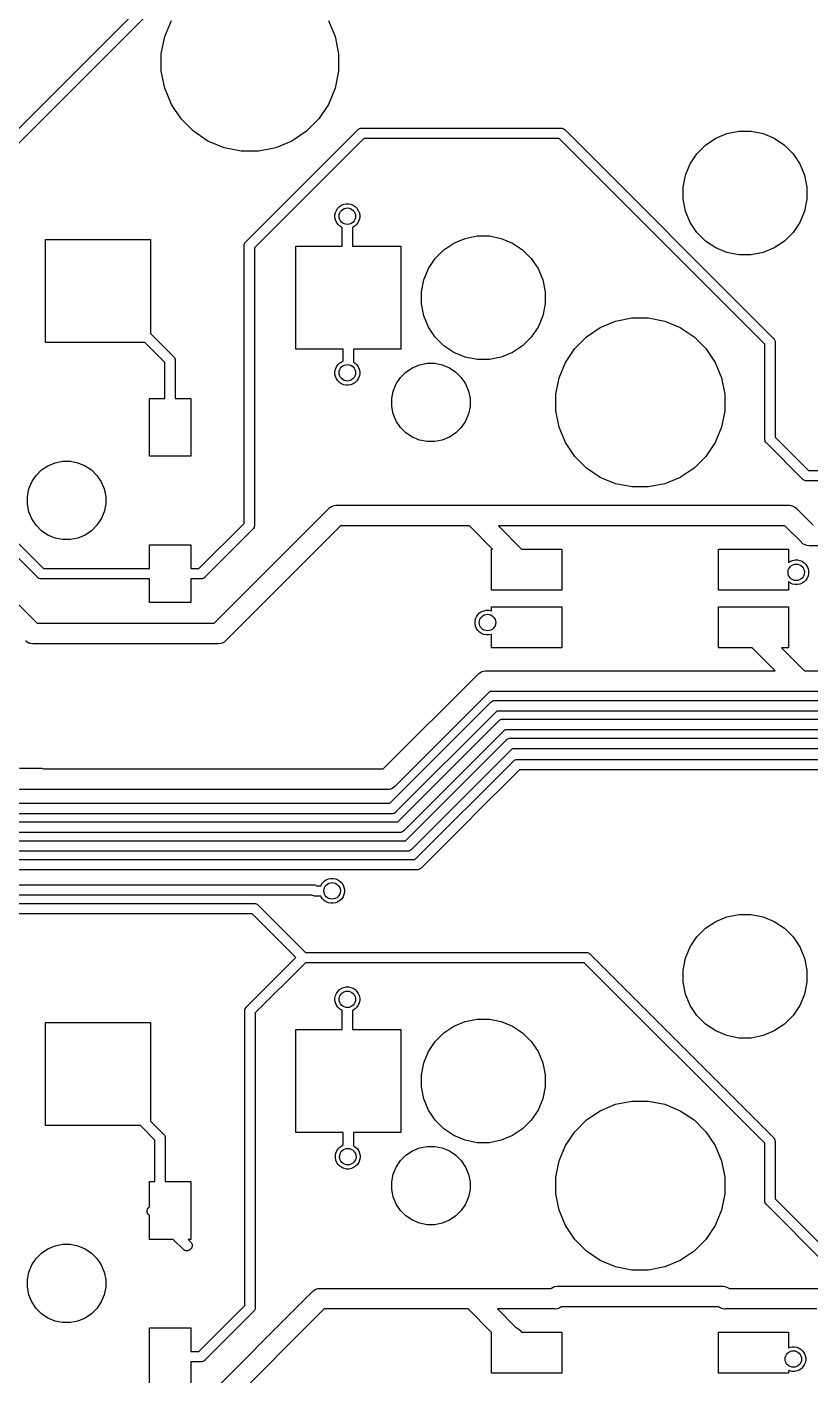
# Model space of a CAD drawing. Extents: x 0.5 to 11.2, y -4.1 to -0.9.
# Drawn here: x 7.312 to 8.06, y -2.899 to -1.611 of the extents above; entities that cross this region are included whole.
import ezdxf

# ---------------------------------------------------------------- set-up
doc = ezdxf.new("R2010")
doc.units = 0
doc.header["$MEASUREMENT"] = 0
doc.layers.add('BLACK', color=7, linetype='CONTINUOUS')

msp = doc.modelspace()

# ---------------------------------------------------------------- linework, layer by layer
at = {"layer": 'BLACK', "linetype": 'CONTINUOUS'}
for p, q in [((7.27589, -1.73635), (7.50511, -1.50712)), ((7.5108, -1.51536), (7.27589, -1.75027)), ((7.44398, -1.62001), (7.45036, -1.60461)), ((7.60039, -1.60461), (7.60677, -1.62001)), ((7.44073, -1.63637), (7.44398, -1.62001)), ((7.60677, -1.62001), (7.61002, -1.63637)), ((7.44073, -1.65304), (7.44073, -1.63637)), ((7.61002, -1.63637), (7.61002, -1.65304)), ((7.44398, -1.66939), (7.44073, -1.65304)), ((7.61002, -1.65304), (7.60677, -1.66939)), ((7.45036, -1.6848), (7.44398, -1.66939)), ((7.60677, -1.66939), (7.60039, -1.6848)), ((7.45963, -1.69866), (7.45036, -1.6848)), ((7.60039, -1.6848), (7.59112, -1.69866)), ((7.47142, -1.71045), (7.45963, -1.69866)), ((7.59112, -1.69866), (7.57933, -1.71045)), ((7.48528, -1.71972), (7.47142, -1.71045)), ((7.5214, -1.81603), (7.62834, -1.70909)), ((7.57933, -1.71045), (7.56547, -1.71972)), ((7.62834, -1.70909), (7.62849, -1.7089)), ((7.62849, -1.7089), (7.62868, -1.70875)), ((7.62868, -1.70875), (7.62924, -1.70829)), ((7.62924, -1.70829), (7.6301, -1.70783)), ((7.6301, -1.70783), (7.63012, -1.70783)), ((7.63012, -1.70783), (7.63102, -1.70755)), ((7.63102, -1.70755), (7.63175, -1.70748)), ((7.63175, -1.70748), (7.63199, -1.70746)), ((7.63175, -1.70748), (7.63175, -1.70748)), ((7.63199, -1.70746), (7.63223, -1.70748)), ((7.63223, -1.70748), (7.8225, -1.70748)), ((7.8225, -1.70748), (7.82274, -1.70746)), ((7.82274, -1.70746), (7.82298, -1.70748)), ((7.82298, -1.70748), (7.82298, -1.70748)), ((7.82298, -1.70748), (7.8237, -1.70755)), ((7.8237, -1.70755), (7.82463, -1.70783)), ((7.82463, -1.70783), (7.82548, -1.70829)), ((7.82548, -1.70829), (7.82623, -1.7089)), ((7.82623, -1.7089), (7.82639, -1.70909)), ((7.82639, -1.70909), (8.02526, -1.90796)), ((7.97024, -1.71715), (7.98098, -1.7127)), ((7.98098, -1.7127), (7.99239, -1.71043)), ((7.99239, -1.71043), (8.00403, -1.71043)), ((8.00403, -1.71043), (8.01543, -1.7127)), ((8.01543, -1.7127), (8.02618, -1.71715)), ((7.50068, -1.7261), (7.48528, -1.71972)), ((7.63403, -1.71732), (7.52963, -1.82172)), ((7.56547, -1.71972), (7.55006, -1.7261)), ((7.8207, -1.71732), (7.63403, -1.71732)), ((8.01703, -1.91365), (7.8207, -1.71732)), ((7.95234, -1.73184), (7.96056, -1.72362)), ((7.96056, -1.72362), (7.97024, -1.71715)), ((8.02618, -1.71715), (8.03585, -1.72362)), ((8.03585, -1.72362), (8.04408, -1.73184)), ((7.51704, -1.72935), (7.50068, -1.7261)), ((7.53371, -1.72935), (7.51704, -1.72935)), ((7.55006, -1.7261), (7.53371, -1.72935)), ((7.94587, -1.74152), (7.95234, -1.73184)), ((8.04408, -1.73184), (8.05054, -1.74152)), ((7.94142, -1.75226), (7.94587, -1.74152)), ((8.05054, -1.74152), (8.05499, -1.75226)), ((7.93915, -1.76367), (7.94142, -1.75226)), ((7.93915, -1.7753), (7.93915, -1.76367)), ((8.05499, -1.75226), (8.05726, -1.76367)), ((8.05726, -1.76367), (8.05726, -1.7753)), ((7.94142, -1.78671), (7.93915, -1.7753)), ((8.05726, -1.7753), (8.05499, -1.78671)), ((7.60659, -1.79037), (7.60705, -1.78809)), ((7.60705, -1.78809), (7.60794, -1.78594)), ((7.60794, -1.78594), (7.60923, -1.78401)), ((7.60923, -1.78401), (7.61088, -1.78236)), ((7.61088, -1.78236), (7.61281, -1.78107)), ((7.61281, -1.78107), (7.61496, -1.78018)), ((7.61496, -1.78018), (7.61724, -1.77972)), ((7.61724, -1.77972), (7.61957, -1.77972)), ((7.61957, -1.77972), (7.62185, -1.78018)), ((7.62185, -1.78018), (7.624, -1.78107)), ((7.624, -1.78107), (7.62593, -1.78236)), ((7.62593, -1.78236), (7.62758, -1.78401)), ((7.62758, -1.78401), (7.62887, -1.78594)), ((7.62887, -1.78594), (7.62976, -1.78809)), ((7.62976, -1.78809), (7.63022, -1.79037)), ((7.94587, -1.79746), (7.94142, -1.78671)), ((8.05499, -1.78671), (8.05054, -1.79746)), ((7.60659, -1.7927), (7.60659, -1.79037)), ((7.60705, -1.79498), (7.60659, -1.7927)), ((7.60794, -1.79713), (7.60705, -1.79498)), ((7.60923, -1.79906), (7.60794, -1.79713)), ((7.61088, -1.80071), (7.60923, -1.79906)), ((7.61281, -1.802), (7.61088, -1.80071)), ((7.61348, -1.80228), (7.61281, -1.802)), ((7.61348, -1.82028), (7.61348, -1.80228)), ((7.624, -1.802), (7.62333, -1.80228)), ((7.62333, -1.80228), (7.62333, -1.82028)), ((7.62593, -1.80071), (7.624, -1.802)), ((7.62758, -1.79906), (7.62593, -1.80071)), ((7.62887, -1.79713), (7.62758, -1.79906)), ((7.62976, -1.79498), (7.62887, -1.79713)), ((7.63022, -1.7927), (7.62976, -1.79498)), ((7.63022, -1.79037), (7.63022, -1.7927)), ((7.95234, -1.80713), (7.94587, -1.79746)), ((8.05054, -1.79746), (8.04408, -1.80713)), ((7.32998, -1.9122), (7.32998, -1.81378)), ((7.32998, -1.81378), (7.43037, -1.81378)), ((7.43037, -1.81378), (7.43037, -1.90355)), ((7.72024, -1.81715), (7.73098, -1.8127)), ((7.73098, -1.8127), (7.74239, -1.81043)), ((7.74239, -1.81043), (7.75403, -1.81043)), ((7.75403, -1.81043), (7.76543, -1.8127)), ((7.76543, -1.8127), (7.77618, -1.81715)), ((7.96056, -1.81536), (7.95234, -1.80713)), ((7.97024, -1.82182), (7.96056, -1.81536)), ((8.03585, -1.81536), (8.02618, -1.82182)), ((8.04408, -1.80713), (8.03585, -1.81536)), ((7.51976, -1.81969), (7.51985, -1.81881)), ((7.51978, -1.81993), (7.51976, -1.81969)), ((7.51978, -2.08497), (7.51978, -1.81993)), ((7.51985, -1.81872), (7.51987, -1.81865)), ((7.51985, -1.81881), (7.51985, -1.81872)), ((7.51987, -1.81865), (7.52014, -1.81779)), ((7.52014, -1.81779), (7.52059, -1.81694)), ((7.52059, -1.81694), (7.52105, -1.81638)), ((7.52105, -1.81638), (7.52121, -1.81619)), ((7.52105, -1.81638), (7.52105, -1.81638)), ((7.52121, -1.81619), (7.5214, -1.81603)), ((7.52963, -1.82172), (7.52963, -2.08677)), ((7.56907, -1.9187), (7.56907, -1.82028)), ((7.56907, -1.82028), (7.61348, -1.82028)), ((7.62333, -1.82028), (7.66947, -1.82028)), ((7.66947, -1.82028), (7.66947, -1.9187)), ((7.70234, -1.83184), (7.71056, -1.82362)), ((7.71056, -1.82362), (7.72024, -1.81715)), ((7.77618, -1.81715), (7.78585, -1.82362)), ((7.78585, -1.82362), (7.79408, -1.83184)), ((7.98098, -1.82627), (7.97024, -1.82182)), ((7.99239, -1.82854), (7.98098, -1.82627)), ((8.00403, -1.82854), (7.99239, -1.82854)), ((8.01543, -1.82627), (8.00403, -1.82854)), ((8.02618, -1.82182), (8.01543, -1.82627)), ((7.69587, -1.84152), (7.70234, -1.83184)), ((7.79408, -1.83184), (7.80054, -1.84152)), ((7.68915, -1.86367), (7.69142, -1.85226)), ((7.69142, -1.85226), (7.69587, -1.84152)), ((7.80054, -1.84152), (7.80499, -1.85226)), ((7.80499, -1.85226), (7.80726, -1.86367)), ((7.68915, -1.8753), (7.68915, -1.86367)), ((7.80726, -1.86367), (7.80726, -1.8753)), ((7.69142, -1.88671), (7.68915, -1.8753)), ((7.80726, -1.8753), (7.80499, -1.88671)), ((7.69587, -1.89746), (7.69142, -1.88671)), ((7.80499, -1.88671), (7.80054, -1.89746)), ((7.85998, -1.89797), (7.87467, -1.89188)), ((7.87467, -1.89188), (7.89026, -1.88878)), ((7.89026, -1.88878), (7.90616, -1.88878)), ((7.90616, -1.88878), (7.92175, -1.89188)), ((7.92175, -1.89188), (7.93644, -1.89797)), ((7.43037, -1.90355), (7.45242, -1.9256)), ((7.70234, -1.90713), (7.69587, -1.89746)), ((7.80054, -1.89746), (7.79408, -1.90713)), ((7.84676, -1.9068), (7.85998, -1.89797)), ((7.93644, -1.89797), (7.94966, -1.9068)), ((7.42511, -1.9122), (7.32998, -1.9122)), ((7.44419, -1.93129), (7.42511, -1.9122)), ((7.61435, -1.9187), (7.56907, -1.9187)), ((7.61435, -1.93004), (7.61435, -1.9187)), ((7.66947, -1.9187), (7.62419, -1.9187)), ((7.62419, -1.9187), (7.62419, -1.9308)), ((7.71056, -1.91536), (7.70234, -1.90713)), ((7.72024, -1.92182), (7.71056, -1.91536)), ((7.78585, -1.91536), (7.77618, -1.92182)), ((7.79408, -1.90713), (7.78585, -1.91536)), ((7.82669, -1.93126), (7.83552, -1.91804)), ((7.83552, -1.91804), (7.84676, -1.9068)), ((7.94966, -1.9068), (7.9609, -1.91804)), ((7.9609, -1.91804), (7.96973, -1.93126)), ((8.01703, -2.00429), (8.01703, -1.91365)), ((8.02526, -1.90796), (8.02545, -1.90812)), ((8.02545, -1.90812), (8.0256, -1.9083)), ((8.0256, -1.9083), (8.0256, -1.90831)), ((8.0256, -1.90831), (8.02587, -1.90864)), ((8.02587, -1.90864), (8.02606, -1.90887)), ((8.02606, -1.90887), (8.02652, -1.90972)), ((8.02652, -1.90972), (8.0268, -1.91065)), ((8.0268, -1.91065), (8.02687, -1.91137)), ((8.02687, -1.91137), (8.02687, -1.91137)), ((8.02687, -1.91137), (8.02689, -1.91161)), ((8.02689, -1.91161), (8.02687, -1.91186)), ((8.02687, -1.91186), (8.02687, -2.00249)), ((7.44419, -1.96575), (7.44419, -1.93129)), ((7.45242, -1.9256), (7.45261, -1.92576)), ((7.45261, -1.92576), (7.45276, -1.92594)), ((7.45276, -1.92594), (7.45276, -1.92594)), ((7.45276, -1.92594), (7.45304, -1.92627)), ((7.45304, -1.92627), (7.45323, -1.9265)), ((7.45323, -1.9265), (7.45368, -1.92736)), ((7.45368, -1.92736), (7.45396, -1.92829)), ((7.45396, -1.92829), (7.45404, -1.92901)), ((7.45404, -1.92901), (7.45404, -1.92901)), ((7.45404, -1.92901), (7.45406, -1.92925)), ((7.45406, -1.92925), (7.45404, -1.92949)), ((7.45404, -1.92949), (7.45404, -1.96575)), ((7.61088, -1.93197), (7.61281, -1.93067)), ((7.61281, -1.93067), (7.61435, -1.93004)), ((7.62419, -1.9308), (7.62593, -1.93197)), ((7.73098, -1.92627), (7.72024, -1.92182)), ((7.74239, -1.92854), (7.73098, -1.92627)), ((7.75403, -1.92854), (7.74239, -1.92854)), ((7.76543, -1.92627), (7.75403, -1.92854)), ((7.77618, -1.92182), (7.76543, -1.92627)), ((7.8206, -1.94595), (7.82669, -1.93126)), ((7.96973, -1.93126), (7.97582, -1.94595)), ((7.60659, -1.93998), (7.60705, -1.9377)), ((7.60659, -1.9423), (7.60659, -1.93998)), ((7.60705, -1.94459), (7.60659, -1.9423)), ((7.60705, -1.9377), (7.60794, -1.93555)), ((7.60794, -1.93555), (7.60923, -1.93361)), ((7.60923, -1.93361), (7.61088, -1.93197)), ((7.62593, -1.93197), (7.62758, -1.93361)), ((7.62758, -1.93361), (7.62887, -1.93555)), ((7.62887, -1.93555), (7.62976, -1.9377)), ((7.62976, -1.9377), (7.63022, -1.93998)), ((7.63022, -1.9423), (7.62976, -1.94459)), ((7.63022, -1.93998), (7.63022, -1.9423)), ((7.66916, -1.94565), (7.67437, -1.94044)), ((7.67437, -1.94044), (7.68049, -1.93634)), ((7.68049, -1.93634), (7.6873, -1.93352)), ((7.6873, -1.93352), (7.69452, -1.93209)), ((7.69452, -1.93209), (7.70189, -1.93209)), ((7.70189, -1.93209), (7.70912, -1.93352)), ((7.70912, -1.93352), (7.71592, -1.93634)), ((7.71592, -1.93634), (7.72205, -1.94044)), ((7.72205, -1.94044), (7.72726, -1.94565)), ((7.60794, -1.94674), (7.60705, -1.94459)), ((7.60923, -1.94867), (7.60794, -1.94674)), ((7.61088, -1.95032), (7.60923, -1.94867)), ((7.61281, -1.95161), (7.61088, -1.95032)), ((7.61496, -1.9525), (7.61281, -1.95161)), ((7.61724, -1.95295), (7.61496, -1.9525)), ((7.61957, -1.95295), (7.61724, -1.95295)), ((7.62185, -1.9525), (7.61957, -1.95295)), ((7.624, -1.95161), (7.62185, -1.9525)), ((7.62593, -1.95032), (7.624, -1.95161)), ((7.62758, -1.94867), (7.62593, -1.95032)), ((7.62887, -1.94674), (7.62758, -1.94867)), ((7.62976, -1.94459), (7.62887, -1.94674)), ((7.66224, -1.95858), (7.66506, -1.95177)), ((7.66506, -1.95177), (7.66916, -1.94565)), ((7.72726, -1.94565), (7.73135, -1.95177)), ((7.73135, -1.95177), (7.73417, -1.95858)), ((7.8175, -1.96154), (7.8206, -1.94595)), ((7.97582, -1.94595), (7.97892, -1.96154)), ((7.42943, -2.02087), (7.42943, -1.96575)), ((7.42943, -1.96575), (7.44419, -1.96575)), ((7.45404, -1.96575), (7.4688, -1.96575)), ((7.4688, -1.96575), (7.4688, -2.02087)), ((7.66081, -1.9658), (7.66224, -1.95858)), ((7.66081, -1.97317), (7.66081, -1.9658)), ((7.73417, -1.95858), (7.73561, -1.9658)), ((7.73561, -1.9658), (7.73561, -1.97317)), ((7.8175, -1.97744), (7.8175, -1.96154)), ((7.97892, -1.96154), (7.97892, -1.97744)), ((7.66224, -1.9804), (7.66081, -1.97317)), ((7.66506, -1.9872), (7.66224, -1.9804)), ((7.73417, -1.9804), (7.73135, -1.9872)), ((7.73561, -1.97317), (7.73417, -1.9804)), ((7.8206, -1.99303), (7.8175, -1.97744)), ((7.97892, -1.97744), (7.97582, -1.99303)), ((7.66916, -1.99333), (7.66506, -1.9872)), ((7.67437, -1.99854), (7.66916, -1.99333)), ((7.72726, -1.99333), (7.72205, -1.99854)), ((7.73135, -1.9872), (7.72726, -1.99333)), ((7.82669, -2.00772), (7.8206, -1.99303)), ((7.97582, -1.99303), (7.96973, -2.00772)), ((7.68049, -2.00263), (7.67437, -1.99854)), ((7.6873, -2.00545), (7.68049, -2.00263)), ((7.69452, -2.00689), (7.6873, -2.00545)), ((7.70189, -2.00689), (7.69452, -2.00689)), ((7.70912, -2.00545), (7.70189, -2.00689)), ((7.71592, -2.00263), (7.70912, -2.00545)), ((7.72205, -1.99854), (7.71592, -2.00263)), ((7.83552, -2.02094), (7.82669, -2.00772)), ((7.96973, -2.00772), (7.9609, -2.02094)), ((8.017, -2.00453), (8.01703, -2.00429)), ((8.0171, -2.00549), (8.017, -2.00453)), ((8.01738, -2.00642), (8.0171, -2.00549)), ((8.01784, -2.00727), (8.01738, -2.00642)), ((8.0182, -2.00772), (8.01784, -2.00727)), ((8.01845, -2.00802), (8.0182, -2.00772)), ((8.01864, -2.00818), (8.01845, -2.00802)), ((8.05314, -2.04268), (8.01864, -2.00818)), ((8.02687, -2.00249), (8.05883, -2.03445)), ((7.4688, -2.02087), (7.42943, -2.02087)), ((7.84676, -2.03218), (7.83552, -2.02094)), ((7.9609, -2.02094), (7.94966, -2.03218)), ((7.32113, -2.03915), (7.32634, -2.03394)), ((7.32634, -2.03394), (7.33246, -2.02985)), ((7.33246, -2.02985), (7.33927, -2.02703)), ((7.33927, -2.02703), (7.34649, -2.02559)), ((7.34649, -2.02559), (7.35386, -2.02559)), ((7.35386, -2.02559), (7.36109, -2.02703)), ((7.36109, -2.02703), (7.36789, -2.02985)), ((7.36789, -2.02985), (7.37402, -2.03394)), ((7.37402, -2.03394), (7.37923, -2.03915)), ((7.85998, -2.04101), (7.84676, -2.03218)), ((7.94966, -2.03218), (7.93644, -2.04101)), ((8.05883, -2.03445), (8.17774, -2.03445)), ((7.31421, -2.05208), (7.31703, -2.04528)), ((7.31703, -2.04528), (7.32113, -2.03915)), ((7.37923, -2.03915), (7.38332, -2.04528)), ((7.38332, -2.04528), (7.38614, -2.05208)), ((7.87467, -2.0471), (7.85998, -2.04101)), ((7.89026, -2.0502), (7.87467, -2.0471)), ((7.92175, -2.0471), (7.90616, -2.0502)), ((7.93644, -2.04101), (7.92175, -2.0471)), ((8.05329, -2.04287), (8.05314, -2.04268)), ((8.05348, -2.04302), (8.05329, -2.04287)), ((8.05404, -2.04348), (8.05348, -2.04302)), ((8.05469, -2.04383), (8.05404, -2.04348)), ((8.0549, -2.04394), (8.05469, -2.04383)), ((8.05583, -2.04422), (8.0549, -2.04394)), ((8.05655, -2.04429), (8.05583, -2.04422)), ((8.05679, -2.04432), (8.05655, -2.04429)), ((8.05655, -2.04429), (8.05655, -2.04429)), ((8.05703, -2.04429), (8.05679, -2.04432)), ((8.17774, -2.04429), (8.05703, -2.04429)), ((7.31278, -2.05931), (7.31421, -2.05208)), ((7.31278, -2.06668), (7.31278, -2.05931)), ((7.38614, -2.05208), (7.38758, -2.05931)), ((7.38758, -2.05931), (7.38758, -2.06668)), ((7.90616, -2.0502), (7.89026, -2.0502)), ((7.31421, -2.0739), (7.31278, -2.06668)), ((7.38758, -2.06668), (7.38614, -2.0739)), ((7.4911, -2.18031), (7.60047, -2.07094)), ((7.60047, -2.07094), (7.60078, -2.07057)), ((7.60078, -2.07057), (7.60228, -2.06934)), ((7.60228, -2.06934), (7.60399, -2.06842)), ((7.60399, -2.06842), (7.60585, -2.06786)), ((7.60585, -2.06786), (7.60729, -2.06772)), ((7.60729, -2.06772), (7.60778, -2.06767)), ((7.60729, -2.06772), (7.60729, -2.06772)), ((7.60778, -2.06767), (7.60826, -2.06772)), ((7.60826, -2.06772), (7.73859, -2.06772)), ((7.73859, -2.06772), (7.73907, -2.06767)), ((7.73907, -2.06767), (7.73956, -2.06772)), ((7.73956, -2.06772), (8.03997, -2.06772)), ((8.03997, -2.06772), (8.04045, -2.06767)), ((8.04045, -2.06767), (8.04094, -2.06772)), ((8.04094, -2.06772), (8.04238, -2.06786)), ((8.04238, -2.06786), (8.04424, -2.06842)), ((8.04424, -2.06842), (8.04595, -2.06934)), ((8.04595, -2.06934), (8.04745, -2.07057)), ((8.04745, -2.07057), (8.04775, -2.07094)), ((8.04775, -2.07094), (8.06343, -2.08661)), ((7.31703, -2.08071), (7.31421, -2.0739)), ((7.32113, -2.08683), (7.31703, -2.08071)), ((7.38332, -2.08071), (7.37923, -2.08683)), ((7.38614, -2.0739), (7.38332, -2.08071)), ((7.4766, -2.12815), (7.51978, -2.08497)), ((7.32243, -2.13638), (7.27848, -2.09243)), ((7.28671, -2.08674), (7.32812, -2.12815)), ((7.32634, -2.09204), (7.32113, -2.08683)), ((7.33246, -2.09614), (7.32634, -2.09204)), ((7.33927, -2.09896), (7.33246, -2.09614)), ((7.34649, -2.10039), (7.33927, -2.09896)), ((7.36109, -2.09896), (7.35386, -2.10039)), ((7.36789, -2.09614), (7.36109, -2.09896)), ((7.37402, -2.09204), (7.36789, -2.09614)), ((7.37923, -2.08683), (7.37402, -2.09204)), ((7.52801, -2.09066), (7.48229, -2.13638)), ((7.61185, -2.0874), (7.50248, -2.19678)), ((7.5282, -2.0905), (7.52801, -2.09066)), ((7.52836, -2.09031), (7.5282, -2.0905)), ((7.52882, -2.08976), (7.52836, -2.09031)), ((7.52927, -2.0889), (7.52882, -2.08976)), ((7.52931, -2.08878), (7.52927, -2.0889)), ((7.52955, -2.08797), (7.52931, -2.08878)), ((7.52963, -2.08725), (7.52955, -2.08797)), ((7.52963, -2.08677), (7.52965, -2.08701)), ((7.52965, -2.08701), (7.52963, -2.08725)), ((7.52963, -2.08725), (7.52963, -2.08725)), ((7.735, -2.0874), (7.61185, -2.0874)), ((7.75705, -2.10945), (7.735, -2.0874)), ((8.03638, -2.0874), (7.76284, -2.0874)), ((7.76284, -2.0874), (7.78488, -2.10945)), ((8.05205, -2.10307), (8.03638, -2.0874)), ((7.35386, -2.10039), (7.34649, -2.10039)), ((7.42943, -2.12815), (7.42943, -2.10551)), ((7.42943, -2.10551), (7.4688, -2.10551)), ((7.4688, -2.10551), (7.4688, -2.12815)), ((7.7562, -2.14882), (7.7562, -2.10945)), ((7.7562, -2.10945), (7.75705, -2.10945)), ((7.78488, -2.10945), (7.82313, -2.10945)), ((7.82313, -2.10945), (7.82313, -2.14882)), ((7.97274, -2.14882), (7.97274, -2.10945)), ((7.97274, -2.10945), (8.03967, -2.10945)), ((8.03967, -2.10945), (8.03967, -2.12249)), ((8.05236, -2.10345), (8.05205, -2.10307)), ((8.05386, -2.10468), (8.05236, -2.10345)), ((8.05489, -2.10523), (8.05386, -2.10468)), ((8.05557, -2.10559), (8.05489, -2.10523)), ((8.05742, -2.10616), (8.05557, -2.10559)), ((8.05935, -2.10635), (8.05742, -2.10616)), ((8.05983, -2.1063), (8.05935, -2.10635)), ((8.22639, -2.1063), (8.05983, -2.1063)), ((8.03967, -2.12249), (8.04155, -2.12123)), ((8.04155, -2.12123), (8.0437, -2.12034)), ((8.0437, -2.12034), (8.04598, -2.11988)), ((8.04598, -2.11988), (8.04831, -2.11988)), ((8.04831, -2.11988), (8.05059, -2.12034)), ((8.05059, -2.12034), (8.05274, -2.12123)), ((8.05274, -2.12123), (8.05467, -2.12252)), ((8.05467, -2.12252), (8.05632, -2.12416)), ((8.05632, -2.12416), (8.05761, -2.1261)), ((7.32259, -2.13657), (7.32243, -2.13638)), ((7.32277, -2.13672), (7.32259, -2.13657)), ((7.32302, -2.13693), (7.32277, -2.13672)), ((7.32277, -2.13672), (7.32277, -2.13672)), ((7.32334, -2.13718), (7.32302, -2.13693)), ((7.32419, -2.13764), (7.32334, -2.13718)), ((7.32512, -2.13792), (7.32419, -2.13764)), ((7.32812, -2.12815), (7.42943, -2.12815)), ((7.4688, -2.12815), (7.4766, -2.12815)), ((7.48053, -2.13764), (7.47961, -2.13792)), ((7.48139, -2.13718), (7.48053, -2.13764)), ((7.48214, -2.13657), (7.48139, -2.13718)), ((7.48229, -2.13638), (7.48214, -2.13657)), ((8.05761, -2.13729), (8.05632, -2.13922)), ((8.05761, -2.1261), (8.0585, -2.12825)), ((8.0585, -2.13514), (8.05761, -2.13729)), ((8.0585, -2.12825), (8.05896, -2.13053)), ((8.05896, -2.13286), (8.0585, -2.13514)), ((8.05896, -2.13053), (8.05896, -2.13286)), ((7.32584, -2.13799), (7.32512, -2.13792)), ((7.32608, -2.13802), (7.32584, -2.13799)), ((7.32584, -2.13799), (7.32584, -2.13799)), ((7.32632, -2.13799), (7.32608, -2.13802)), ((7.42943, -2.13799), (7.32632, -2.13799)), ((7.42943, -2.16063), (7.42943, -2.13799)), ((7.4784, -2.13799), (7.4688, -2.13799)), ((7.4688, -2.13799), (7.4688, -2.16063)), ((7.47864, -2.13802), (7.4784, -2.13799)), ((7.47888, -2.13799), (7.47864, -2.13802)), ((7.47961, -2.13792), (7.47888, -2.13799)), ((7.47888, -2.13799), (7.47888, -2.13799)), ((7.82313, -2.14882), (7.7562, -2.14882)), ((8.03967, -2.14882), (7.97274, -2.14882)), ((8.04155, -2.14216), (8.03967, -2.1409)), ((8.03967, -2.1409), (8.03967, -2.14882)), ((8.0437, -2.14305), (8.04155, -2.14216)), ((8.04598, -2.1435), (8.0437, -2.14305)), ((8.04831, -2.1435), (8.04598, -2.1435)), ((8.05059, -2.14305), (8.04831, -2.1435)), ((8.05274, -2.14216), (8.05059, -2.14305)), ((8.05467, -2.14087), (8.05274, -2.14216)), ((8.05632, -2.13922), (8.05467, -2.14087)), ((7.30464, -2.16287), (7.32209, -2.18031)), ((7.4688, -2.16063), (7.42943, -2.16063)), ((7.74045, -2.17856), (7.74091, -2.17628)), ((7.74091, -2.17628), (7.7418, -2.17413)), ((7.7418, -2.17413), (7.74309, -2.1722)), ((7.74309, -2.1722), (7.74473, -2.17055)), ((7.74473, -2.17055), (7.74667, -2.16926)), ((7.74667, -2.16926), (7.74882, -2.16837)), ((7.74882, -2.16837), (7.7511, -2.16791)), ((7.7511, -2.16791), (7.75343, -2.16791)), ((7.75343, -2.16791), (7.75571, -2.16837)), ((7.75571, -2.16837), (7.7562, -2.16857)), ((7.7562, -2.16857), (7.7562, -2.16457)), ((7.7562, -2.16457), (7.82313, -2.16457)), ((7.82313, -2.16457), (7.82313, -2.20394)), ((7.97274, -2.20394), (7.97274, -2.16457)), ((7.97274, -2.16457), (8.03967, -2.16457)), ((8.03967, -2.16457), (8.03967, -2.20394)), ((7.32209, -2.18031), (7.4911, -2.18031)), ((7.74045, -2.18089), (7.74045, -2.17856)), ((7.74091, -2.18317), (7.74045, -2.18089)), ((7.7418, -2.18532), (7.74091, -2.18317)), ((7.74309, -2.18725), (7.7418, -2.18532)), ((7.74473, -2.1889), (7.74309, -2.18725)), ((7.74667, -2.19019), (7.74473, -2.1889)), ((7.31252, -2.19838), (7.31102, -2.19715)), ((7.31423, -2.19929), (7.31252, -2.19838)), ((7.31515, -2.19958), (7.31423, -2.19929)), ((7.31608, -2.19986), (7.31515, -2.19958)), ((7.31801, -2.20005), (7.31608, -2.19986)), ((7.3185, -2.2), (7.31801, -2.20005)), ((7.49469, -2.2), (7.3185, -2.2)), ((7.49518, -2.20005), (7.49469, -2.2)), ((7.49711, -2.19986), (7.49518, -2.20005)), ((7.49896, -2.19929), (7.49711, -2.19986)), ((7.50067, -2.19838), (7.49896, -2.19929)), ((7.50217, -2.19715), (7.50067, -2.19838)), ((7.50248, -2.19678), (7.50217, -2.19715)), ((7.74882, -2.19108), (7.74667, -2.19019)), ((7.7511, -2.19154), (7.74882, -2.19108)), ((7.75343, -2.19154), (7.7511, -2.19154)), ((7.75571, -2.19108), (7.75343, -2.19154)), ((7.7562, -2.19088), (7.75571, -2.19108)), ((7.7562, -2.20394), (7.7562, -2.19088)), ((7.82313, -2.20394), (7.7562, -2.20394)), ((8.00508, -2.20394), (7.97274, -2.20394)), ((8.02712, -2.22598), (8.00508, -2.20394)), ((8.03967, -2.20394), (8.03292, -2.20394)), ((8.03292, -2.20394), (8.05496, -2.22598)), ((7.7433, -2.22883), (7.7448, -2.2276)), ((7.7448, -2.2276), (7.74651, -2.22669)), ((7.74651, -2.22669), (7.74689, -2.22657)), ((7.74689, -2.22657), (7.74837, -2.22613)), ((7.74837, -2.22613), (7.75029, -2.22594)), ((7.75029, -2.22594), (7.75078, -2.22598)), ((7.75078, -2.22598), (8.02712, -2.22598)), ((8.05496, -2.22598), (8.07403, -2.22598)), ((7.65271, -2.31949), (7.74299, -2.22921)), ((7.74299, -2.22921), (7.7433, -2.22883)), ((7.75437, -2.24567), (7.66409, -2.33595)), ((8.0504, -2.24567), (7.75437, -2.24567)), ((8.05089, -2.24572), (8.0504, -2.24567)), ((8.05137, -2.24567), (8.05089, -2.24572)), ((8.07169, -2.24567), (8.05137, -2.24567)), ((7.65908, -2.35232), (7.75555, -2.25585)), ((7.76133, -2.26421), (7.66486, -2.36068)), ((7.75555, -2.25585), (7.75571, -2.25566)), ((7.75571, -2.25566), (7.75647, -2.25503)), ((7.75647, -2.25503), (7.75733, -2.25457)), ((7.75733, -2.25457), (7.75828, -2.25428)), ((7.75828, -2.25428), (7.75901, -2.25421)), ((7.75901, -2.25421), (7.75926, -2.25419)), ((7.75926, -2.25419), (7.7595, -2.25421)), ((7.7595, -2.25421), (9.5506, -2.25421)), ((9.54877, -2.26421), (7.76133, -2.26421)), ((7.66648, -2.3702), (7.76295, -2.27372)), ((7.76295, -2.27372), (7.76311, -2.27353)), ((7.76311, -2.27353), (7.76387, -2.27291)), ((7.76387, -2.27291), (7.76474, -2.27244)), ((7.76474, -2.27244), (7.76568, -2.27216)), ((7.76568, -2.27216), (7.76642, -2.27209)), ((7.76642, -2.27209), (7.76666, -2.27206)), ((7.76666, -2.27206), (7.76691, -2.27209)), ((7.76691, -2.27209), (9.54167, -2.27209)), ((7.76873, -2.28209), (7.67226, -2.37856)), ((7.67388, -2.38807), (7.77004, -2.29191)), ((9.53985, -2.28209), (7.76873, -2.28209)), ((7.77004, -2.29191), (7.7702, -2.29172)), ((7.7702, -2.29172), (7.77061, -2.29139)), ((7.77061, -2.29139), (7.77096, -2.2911)), ((7.77096, -2.2911), (7.77183, -2.29063)), ((7.77183, -2.29063), (7.77277, -2.29035)), ((7.77277, -2.29035), (7.77375, -2.29025)), ((7.77375, -2.29025), (7.774, -2.29028)), ((7.774, -2.29028), (9.09509, -2.29028)), ((7.77582, -2.30028), (7.67966, -2.39643)), ((9.09235, -2.30028), (7.77582, -2.30028)), ((7.7308, -2.35825), (7.77701, -2.31204)), ((7.77701, -2.31204), (7.77716, -2.31186)), ((7.77716, -2.31186), (7.77735, -2.3117)), ((7.77735, -2.3117), (7.77791, -2.31124)), ((7.77735, -2.3117), (7.77735, -2.3117)), ((7.77791, -2.31124), (7.77877, -2.31079)), ((7.77877, -2.31079), (7.77969, -2.3105)), ((7.77969, -2.3105), (7.78042, -2.31043)), ((7.78042, -2.31043), (7.78066, -2.31041)), ((7.78042, -2.31043), (7.78042, -2.31043)), ((7.78066, -2.31041), (7.7809, -2.31043)), ((7.7809, -2.31043), (8.34218, -2.31043)), ((7.30516, -2.3187), (7.32422, -2.3187)), ((7.32422, -2.3187), (7.3247, -2.31865)), ((7.3247, -2.31865), (7.32519, -2.3187)), ((7.32519, -2.3187), (7.32663, -2.31884)), ((7.32663, -2.31884), (7.32849, -2.31941)), ((7.32849, -2.31941), (7.32864, -2.31949)), ((7.32864, -2.31949), (7.65271, -2.31949)), ((7.7827, -2.32028), (7.73776, -2.36521)), ((8.33931, -2.32028), (7.7827, -2.32028)), ((7.32422, -2.33917), (6.83547, -2.33917)), ((7.3247, -2.33922), (7.32422, -2.33917)), ((7.32519, -2.33917), (7.3247, -2.33922)), ((7.65631, -2.33917), (7.32519, -2.33917)), ((7.65679, -2.33922), (7.65631, -2.33917)), ((7.65728, -2.33917), (7.65679, -2.33922)), ((7.65872, -2.33903), (7.65728, -2.33917)), ((7.66058, -2.33847), (7.65872, -2.33903)), ((7.66229, -2.33755), (7.66058, -2.33847)), ((7.66378, -2.33632), (7.66229, -2.33755)), ((7.66409, -2.33595), (7.66378, -2.33632)), ((6.8497, -2.35232), (7.65908, -2.35232)), ((7.6609, -2.36232), (6.85152, -2.36232)), ((7.66115, -2.36235), (7.6609, -2.36232)), ((7.66139, -2.36232), (7.66115, -2.36235)), ((7.66213, -2.36225), (7.66139, -2.36232)), ((7.66307, -2.36196), (7.66213, -2.36225)), ((7.66394, -2.3615), (7.66307, -2.36196)), ((7.6647, -2.36087), (7.66394, -2.3615)), ((7.66486, -2.36068), (7.6647, -2.36087)), ((7.683, -2.40594), (7.73021, -2.35873)), ((7.73728, -2.3658), (7.68878, -2.41431)), ((7.73021, -2.35873), (7.73078, -2.35826)), ((7.73078, -2.35826), (7.7308, -2.35825)), ((7.73775, -2.36523), (7.73728, -2.3658)), ((7.73776, -2.36521), (7.73775, -2.36523)), ((6.8571, -2.3702), (7.66648, -2.3702)), ((7.66831, -2.3802), (6.85893, -2.3802)), ((7.66855, -2.38022), (7.66831, -2.3802)), ((7.66953, -2.38012), (7.66855, -2.38022)), ((7.67047, -2.37984), (7.66953, -2.38012)), ((7.67134, -2.37937), (7.67047, -2.37984)), ((7.67161, -2.37916), (7.67134, -2.37937)), ((7.6721, -2.37875), (7.67161, -2.37916)), ((7.67226, -2.37856), (7.6721, -2.37875)), ((6.86451, -2.38807), (7.67388, -2.38807)), ((7.67571, -2.39807), (6.86633, -2.39807)), ((6.87191, -2.40594), (7.683, -2.40594)), ((7.67596, -2.39809), (7.67571, -2.39807)), ((7.6762, -2.39807), (7.67596, -2.39809)), ((7.67694, -2.398), (7.6762, -2.39807)), ((7.67788, -2.39771), (7.67694, -2.398)), ((7.67875, -2.39725), (7.67788, -2.39771)), ((7.67951, -2.39662), (7.67875, -2.39725)), ((7.67966, -2.39643), (7.67951, -2.39662)), ((7.68482, -2.41594), (6.87373, -2.41594)), ((7.68507, -2.41597), (7.68482, -2.41594)), ((7.68531, -2.41594), (7.68507, -2.41597)), ((7.68605, -2.41587), (7.68531, -2.41594)), ((7.68699, -2.41559), (7.68605, -2.41587)), ((7.68786, -2.41512), (7.68699, -2.41559)), ((7.68862, -2.4145), (7.68786, -2.41512)), ((7.68878, -2.41431), (7.68862, -2.4145)), ((6.87278, -2.43031), (7.58611, -2.43031)), ((7.58611, -2.43031), (7.58635, -2.43029)), ((7.58635, -2.43029), (7.58659, -2.43031)), ((7.58659, -2.43031), (7.58659, -2.43031)), ((7.58659, -2.43031), (7.58731, -2.43039)), ((7.58731, -2.43039), (7.58824, -2.43067)), ((7.58824, -2.43067), (7.58905, -2.4311)), ((7.58905, -2.4311), (7.59309, -2.4311)), ((7.59309, -2.4311), (7.59337, -2.43043)), ((7.59337, -2.43043), (7.59466, -2.42849)), ((7.59466, -2.42849), (7.59631, -2.42685)), ((7.59631, -2.42685), (7.59824, -2.42556)), ((7.59824, -2.42556), (7.60039, -2.42467)), ((7.60039, -2.42467), (7.60268, -2.42421)), ((7.60268, -2.42421), (7.605, -2.42421)), ((7.605, -2.42421), (7.60728, -2.42467)), ((7.60728, -2.42467), (7.60943, -2.42556)), ((7.60943, -2.42556), (7.61137, -2.42685)), ((7.61137, -2.42685), (7.61301, -2.42849)), ((7.61301, -2.42849), (7.61431, -2.43043)), ((7.61431, -2.43043), (7.6152, -2.43258)), ((7.6152, -2.43258), (7.61565, -2.43486)), ((7.58443, -2.44016), (6.87458, -2.44016)), ((7.58524, -2.44059), (7.58443, -2.44016)), ((7.58617, -2.44087), (7.58524, -2.44059)), ((7.58689, -2.44094), (7.58617, -2.44087)), ((7.58714, -2.44097), (7.58689, -2.44094)), ((7.58689, -2.44094), (7.58689, -2.44094)), ((7.58738, -2.44094), (7.58714, -2.44097)), ((7.59309, -2.44094), (7.58738, -2.44094)), ((7.59337, -2.44162), (7.59309, -2.44094)), ((7.59466, -2.44355), (7.59337, -2.44162)), ((7.59631, -2.4452), (7.59466, -2.44355)), ((7.59824, -2.44649), (7.59631, -2.4452)), ((7.60039, -2.44738), (7.59824, -2.44649)), ((7.60943, -2.44649), (7.60728, -2.44738)), ((7.61137, -2.4452), (7.60943, -2.44649)), ((7.61301, -2.44355), (7.61137, -2.4452)), ((7.61431, -2.44162), (7.61301, -2.44355)), ((7.6152, -2.43947), (7.61431, -2.44162)), ((7.61565, -2.43719), (7.6152, -2.43947)), ((7.61565, -2.43486), (7.61565, -2.43719)), ((6.90684, -2.44803), (7.52919, -2.44803)), ((7.52739, -2.45787), (6.91041, -2.45787)), ((7.56932, -2.4998), (7.52739, -2.45787)), ((7.52919, -2.44803), (7.52943, -2.44801)), ((7.52943, -2.44801), (7.52967, -2.44803)), ((7.52967, -2.44803), (7.52967, -2.44803)), ((7.52967, -2.44803), (7.53039, -2.4481)), ((7.53039, -2.4481), (7.53132, -2.44838)), ((7.53132, -2.44838), (7.53218, -2.44884)), ((7.53218, -2.44884), (7.53293, -2.44946)), ((7.53293, -2.44946), (7.53308, -2.44964)), ((7.53308, -2.44964), (7.57832, -2.49488)), ((7.60268, -2.44783), (7.60039, -2.44738)), ((7.605, -2.44783), (7.60268, -2.44783)), ((7.60728, -2.44738), (7.605, -2.44783)), ((7.98098, -2.46073), (7.99239, -2.45846)), ((7.99239, -2.45846), (8.00403, -2.45846)), ((8.00403, -2.45846), (8.01543, -2.46073)), ((7.95234, -2.47987), (7.96056, -2.47165)), ((7.96056, -2.47165), (7.97024, -2.46519)), ((7.97024, -2.46519), (7.98098, -2.46073)), ((8.01543, -2.46073), (8.02618, -2.46519)), ((8.02618, -2.46519), (8.03585, -2.47165)), ((8.03585, -2.47165), (8.04408, -2.47987)), ((7.94587, -2.48955), (7.95234, -2.47987)), ((8.04408, -2.47987), (8.05054, -2.48955)), ((7.57832, -2.49488), (7.84651, -2.49488)), ((7.84651, -2.49488), (7.84675, -2.49486)), ((7.84675, -2.49486), (7.84699, -2.49488)), ((7.84699, -2.49488), (7.84699, -2.49488)), ((7.84699, -2.49488), (7.84772, -2.49495)), ((7.84772, -2.49495), (7.84864, -2.49523)), ((7.84864, -2.49523), (7.8495, -2.49569)), ((7.8495, -2.49569), (7.85025, -2.49631)), ((7.85025, -2.49631), (7.8504, -2.49649)), ((7.8504, -2.49649), (8.02526, -2.67135)), ((7.94142, -2.50029), (7.94587, -2.48955)), ((8.05054, -2.48955), (8.05499, -2.50029)), ((7.52218, -2.54694), (7.56932, -2.4998)), ((7.57832, -2.50472), (7.53041, -2.55263)), ((7.84471, -2.50472), (7.57832, -2.50472)), ((8.01703, -2.67704), (7.84471, -2.50472)), ((7.93915, -2.5117), (7.94142, -2.50029)), ((8.05499, -2.50029), (8.05726, -2.5117)), ((7.93915, -2.52334), (7.93915, -2.5117)), ((7.94142, -2.53475), (7.93915, -2.52334)), ((8.05726, -2.52334), (8.05499, -2.53475)), ((8.05726, -2.5117), (8.05726, -2.52334)), ((7.60659, -2.5384), (7.60705, -2.53612)), ((7.60705, -2.53612), (7.60794, -2.53397)), ((7.60794, -2.53397), (7.60923, -2.53204)), ((7.60923, -2.53204), (7.61088, -2.53039)), ((7.61088, -2.53039), (7.61281, -2.5291)), ((7.61281, -2.5291), (7.61496, -2.52821)), ((7.61496, -2.52821), (7.61724, -2.52776)), ((7.61724, -2.52776), (7.61957, -2.52776)), ((7.61957, -2.52776), (7.62185, -2.52821)), ((7.62185, -2.52821), (7.624, -2.5291)), ((7.624, -2.5291), (7.62593, -2.53039)), ((7.62593, -2.53039), (7.62758, -2.53204)), ((7.62758, -2.53204), (7.62887, -2.53397)), ((7.62887, -2.53397), (7.62976, -2.53612)), ((7.62976, -2.53612), (7.63022, -2.5384)), ((7.94587, -2.54549), (7.94142, -2.53475)), ((8.05499, -2.53475), (8.05054, -2.54549)), ((7.52055, -2.55059), (7.52064, -2.54963)), ((7.52064, -2.54963), (7.52092, -2.5487)), ((7.52092, -2.5487), (7.52138, -2.54784)), ((7.52138, -2.54784), (7.52184, -2.54728)), ((7.52184, -2.54728), (7.522, -2.54709)), ((7.52184, -2.54728), (7.52184, -2.54728)), ((7.522, -2.54709), (7.52218, -2.54694)), ((7.60659, -2.54073), (7.60659, -2.5384)), ((7.60705, -2.54301), (7.60659, -2.54073)), ((7.60794, -2.54516), (7.60705, -2.54301)), ((7.60923, -2.5471), (7.60794, -2.54516)), ((7.61088, -2.54874), (7.60923, -2.5471)), ((7.61281, -2.55003), (7.61088, -2.54874)), ((7.62593, -2.54874), (7.624, -2.55003)), ((7.62758, -2.5471), (7.62593, -2.54874)), ((7.62887, -2.54516), (7.62758, -2.5471)), ((7.62976, -2.54301), (7.62887, -2.54516)), ((7.63022, -2.54073), (7.62976, -2.54301)), ((7.63022, -2.5384), (7.63022, -2.54073)), ((7.95234, -2.55517), (7.94587, -2.54549)), ((8.05054, -2.54549), (8.04408, -2.55517)), ((7.32998, -2.66024), (7.32998, -2.56181)), ((7.32998, -2.56181), (7.43037, -2.56181)), ((7.43037, -2.56181), (7.43037, -2.65591)), ((7.52057, -2.55083), (7.52055, -2.55059)), ((7.52057, -2.83221), (7.52057, -2.55083)), ((7.53041, -2.55263), (7.53041, -2.83401)), ((7.61348, -2.55031), (7.61281, -2.55003)), ((7.61348, -2.56831), (7.61348, -2.55031)), ((7.624, -2.55003), (7.62333, -2.55031)), ((7.62333, -2.55031), (7.62333, -2.56831)), ((7.72024, -2.56519), (7.73098, -2.56073)), ((7.73098, -2.56073), (7.74239, -2.55846)), ((7.74239, -2.55846), (7.75403, -2.55846)), ((7.75403, -2.55846), (7.76543, -2.56073)), ((7.76543, -2.56073), (7.77618, -2.56519)), ((7.96056, -2.56339), (7.95234, -2.55517)), ((8.04408, -2.55517), (8.03585, -2.56339)), ((7.56907, -2.66673), (7.56907, -2.56831)), ((7.56907, -2.56831), (7.61348, -2.56831)), ((7.62333, -2.56831), (7.66947, -2.56831)), ((7.66947, -2.56831), (7.66947, -2.66673)), ((7.70234, -2.57987), (7.71056, -2.57165)), ((7.71056, -2.57165), (7.72024, -2.56519)), ((7.77618, -2.56519), (7.78585, -2.57165)), ((7.78585, -2.57165), (7.79408, -2.57987)), ((7.97024, -2.56985), (7.96056, -2.56339)), ((7.98098, -2.57431), (7.97024, -2.56985)), ((7.99239, -2.57657), (7.98098, -2.57431)), ((8.01543, -2.57431), (8.00403, -2.57657)), ((8.02618, -2.56985), (8.01543, -2.57431)), ((8.03585, -2.56339), (8.02618, -2.56985)), ((7.69587, -2.58955), (7.70234, -2.57987)), ((7.79408, -2.57987), (7.80054, -2.58955)), ((8.00403, -2.57657), (7.99239, -2.57657)), ((7.68915, -2.6117), (7.69142, -2.60029)), ((7.69142, -2.60029), (7.69587, -2.58955)), ((7.80054, -2.58955), (7.80499, -2.60029)), ((7.80499, -2.60029), (7.80726, -2.6117)), ((7.68915, -2.62334), (7.68915, -2.6117)), ((7.80726, -2.6117), (7.80726, -2.62334)), ((7.69142, -2.63475), (7.68915, -2.62334)), ((7.80726, -2.62334), (7.80499, -2.63475)), ((7.69587, -2.64549), (7.69142, -2.63475)), ((7.80499, -2.63475), (7.80054, -2.64549)), ((7.87467, -2.63991), (7.89026, -2.63681)), ((7.89026, -2.63681), (7.90616, -2.63681)), ((7.90616, -2.63681), (7.92175, -2.63991)), ((7.70234, -2.65517), (7.69587, -2.64549)), ((7.80054, -2.64549), (7.79408, -2.65517)), ((7.84676, -2.65483), (7.85998, -2.646)), ((7.85998, -2.646), (7.87467, -2.63991)), ((7.92175, -2.63991), (7.93644, -2.646)), ((7.93644, -2.646), (7.94966, -2.65483)), ((7.42078, -2.66024), (7.32998, -2.66024)), ((7.43463, -2.67409), (7.42078, -2.66024)), ((7.43037, -2.65591), (7.44287, -2.66841)), ((7.71056, -2.66339), (7.70234, -2.65517)), ((7.72024, -2.66985), (7.71056, -2.66339)), ((7.78585, -2.66339), (7.77618, -2.66985)), ((7.79408, -2.65517), (7.78585, -2.66339)), ((7.83552, -2.66607), (7.84676, -2.65483)), ((7.94966, -2.65483), (7.9609, -2.66607)), ((7.43464, -2.71378), (7.43463, -2.67409)), ((7.44287, -2.66841), (7.44305, -2.66856)), ((7.44305, -2.66856), (7.44321, -2.66875)), ((7.44321, -2.66875), (7.44321, -2.66875)), ((7.44321, -2.66875), (7.44359, -2.66921)), ((7.44359, -2.66921), (7.44367, -2.66931)), ((7.44367, -2.66931), (7.44412, -2.67016)), ((7.44412, -2.67016), (7.44441, -2.67109)), ((7.44441, -2.67109), (7.44448, -2.67181)), ((7.44448, -2.67181), (7.44448, -2.67182)), ((7.44448, -2.67182), (7.4445, -2.67206)), ((7.4445, -2.67206), (7.44448, -2.6723)), ((7.44448, -2.6723), (7.44448, -2.71378)), ((7.61435, -2.66673), (7.56907, -2.66673)), ((7.61435, -2.67902), (7.61435, -2.66673)), ((7.66947, -2.66673), (7.62419, -2.66673)), ((7.62419, -2.66673), (7.62419, -2.67941)), ((7.73098, -2.67431), (7.72024, -2.66985)), ((7.74239, -2.67657), (7.73098, -2.67431)), ((7.75403, -2.67657), (7.74239, -2.67657)), ((7.76543, -2.67431), (7.75403, -2.67657)), ((7.77618, -2.66985), (7.76543, -2.67431)), ((7.82669, -2.67929), (7.83552, -2.66607)), ((7.9609, -2.66607), (7.96973, -2.67929)), ((8.01703, -2.73185), (8.01703, -2.67704)), ((8.02526, -2.67135), (8.02545, -2.6715)), ((8.02545, -2.6715), (8.0256, -2.67169)), ((8.0256, -2.67169), (8.0256, -2.67169)), ((8.0256, -2.67169), (8.02579, -2.67193)), ((8.02579, -2.67193), (8.02606, -2.67225)), ((8.02606, -2.67225), (8.02652, -2.67311)), ((8.02652, -2.67311), (8.0268, -2.67404)), ((8.0268, -2.67404), (8.02687, -2.67476)), ((8.02687, -2.67476), (8.02687, -2.67476)), ((8.02687, -2.67476), (8.02689, -2.675)), ((8.02689, -2.675), (8.02687, -2.67524)), ((8.02687, -2.67524), (8.02687, -2.73005)), ((7.60699, -2.6888), (7.60744, -2.68652)), ((7.60699, -2.69112), (7.60699, -2.6888)), ((7.60744, -2.69341), (7.60699, -2.69112)), ((7.60744, -2.68652), (7.60833, -2.68437)), ((7.60833, -2.68437), (7.60962, -2.68243)), ((7.60962, -2.68243), (7.61127, -2.68079)), ((7.61127, -2.68079), (7.6132, -2.67949)), ((7.6132, -2.67949), (7.61435, -2.67902)), ((7.62419, -2.67941), (7.62439, -2.67949)), ((7.62439, -2.67949), (7.62633, -2.68079)), ((7.62633, -2.68079), (7.62797, -2.68243)), ((7.62797, -2.68243), (7.62927, -2.68437)), ((7.62927, -2.68437), (7.63016, -2.68652)), ((7.63016, -2.68652), (7.63061, -2.6888)), ((7.63061, -2.69112), (7.63016, -2.69341)), ((7.63061, -2.6888), (7.63061, -2.69112)), ((7.66916, -2.69368), (7.67437, -2.68847)), ((7.67437, -2.68847), (7.68049, -2.68437)), ((7.68049, -2.68437), (7.6873, -2.68156)), ((7.6873, -2.68156), (7.69452, -2.68012)), ((7.69452, -2.68012), (7.70189, -2.68012)), ((7.70189, -2.68012), (7.70912, -2.68156)), ((7.70912, -2.68156), (7.71592, -2.68437)), ((7.71592, -2.68437), (7.72205, -2.68847)), ((7.72205, -2.68847), (7.72726, -2.69368)), ((7.8206, -2.69398), (7.82669, -2.67929)), ((7.96973, -2.67929), (7.97582, -2.69398)), ((7.60833, -2.69556), (7.60744, -2.69341)), ((7.60962, -2.69749), (7.60833, -2.69556)), ((7.61127, -2.69913), (7.60962, -2.69749)), ((7.6132, -2.70043), (7.61127, -2.69913)), ((7.61535, -2.70132), (7.6132, -2.70043)), ((7.61764, -2.70177), (7.61535, -2.70132)), ((7.61996, -2.70177), (7.61764, -2.70177)), ((7.62224, -2.70132), (7.61996, -2.70177)), ((7.62439, -2.70043), (7.62224, -2.70132)), ((7.62633, -2.69913), (7.62439, -2.70043)), ((7.62797, -2.69749), (7.62633, -2.69913)), ((7.62927, -2.69556), (7.62797, -2.69749)), ((7.63016, -2.69341), (7.62927, -2.69556)), ((7.66224, -2.70661), (7.66506, -2.6998)), ((7.66506, -2.6998), (7.66916, -2.69368)), ((7.72726, -2.69368), (7.73135, -2.6998)), ((7.73135, -2.6998), (7.73417, -2.70661)), ((7.8175, -2.70957), (7.8206, -2.69398)), ((7.97582, -2.69398), (7.97892, -2.70957)), ((7.42943, -2.73773), (7.42943, -2.71378)), ((7.42943, -2.71378), (7.43464, -2.71378)), ((7.44448, -2.71378), (7.4688, -2.71378)), ((7.4688, -2.71378), (7.4688, -2.7689)), ((7.66081, -2.71384), (7.66224, -2.70661)), ((7.66081, -2.7212), (7.66081, -2.71384)), ((7.73417, -2.70661), (7.73561, -2.71384)), ((7.73561, -2.71384), (7.73561, -2.7212)), ((7.8175, -2.72547), (7.8175, -2.70957)), ((7.97892, -2.70957), (7.97892, -2.72547)), ((7.66224, -2.72843), (7.66081, -2.7212)), ((7.66506, -2.73524), (7.66224, -2.72843)), ((7.73417, -2.72843), (7.73135, -2.73524)), ((7.73561, -2.7212), (7.73417, -2.72843)), ((7.8206, -2.74106), (7.8175, -2.72547)), ((7.97892, -2.72547), (7.97582, -2.74106)), ((7.42716, -2.74193), (7.42726, -2.74095)), ((7.42726, -2.74291), (7.42716, -2.74193)), ((7.42726, -2.74095), (7.42754, -2.74001)), ((7.42754, -2.74385), (7.42726, -2.74291)), ((7.42754, -2.74001), (7.42801, -2.73914)), ((7.42801, -2.73914), (7.42863, -2.73838)), ((7.42863, -2.73838), (7.42939, -2.73775)), ((7.42939, -2.73775), (7.42943, -2.73773)), ((7.66916, -2.74136), (7.66506, -2.73524)), ((7.67437, -2.74657), (7.66916, -2.74136)), ((7.72726, -2.74136), (7.72205, -2.74657)), ((7.73135, -2.73524), (7.72726, -2.74136)), ((7.82669, -2.75575), (7.8206, -2.74106)), ((7.97582, -2.74106), (7.96973, -2.75575)), ((8.017, -2.73209), (8.01703, -2.73185)), ((8.0171, -2.73305), (8.017, -2.73209)), ((8.01738, -2.73398), (8.0171, -2.73305)), ((8.01784, -2.73483), (8.01738, -2.73398)), ((8.0183, -2.7354), (8.01784, -2.73483)), ((8.01845, -2.73558), (8.0183, -2.7354)), ((8.01864, -2.73574), (8.01845, -2.73558)), ((8.07361, -2.79071), (8.01864, -2.73574)), ((8.02687, -2.73005), (8.0793, -2.78248)), ((7.42801, -2.74472), (7.42754, -2.74385)), ((7.42848, -2.74529), (7.42801, -2.74472)), ((7.42943, -2.74624), (7.42848, -2.74529)), ((7.42943, -2.7689), (7.42943, -2.74624)), ((7.68049, -2.75066), (7.67437, -2.74657)), ((7.6873, -2.75348), (7.68049, -2.75066)), ((7.69452, -2.75492), (7.6873, -2.75348)), ((7.70189, -2.75492), (7.69452, -2.75492)), ((7.70912, -2.75348), (7.70189, -2.75492)), ((7.71592, -2.75066), (7.70912, -2.75348)), ((7.72205, -2.74657), (7.71592, -2.75066)), ((7.83552, -2.76897), (7.82669, -2.75575)), ((7.96973, -2.75575), (7.9609, -2.76897)), ((7.32634, -2.78197), (7.33246, -2.77788)), ((7.33246, -2.77788), (7.33927, -2.77506)), ((7.33927, -2.77506), (7.34649, -2.77362)), ((7.34649, -2.77362), (7.35386, -2.77362)), ((7.35386, -2.77362), (7.36109, -2.77506)), ((7.36109, -2.77506), (7.36789, -2.77788)), ((7.36789, -2.77788), (7.37402, -2.78197)), ((7.45208, -2.7689), (7.42943, -2.7689)), ((7.46178, -2.77859), (7.45208, -2.7689)), ((7.46235, -2.77906), (7.46178, -2.77859)), ((7.46322, -2.77952), (7.46235, -2.77906)), ((7.46416, -2.77981), (7.46322, -2.77952)), ((7.46514, -2.77991), (7.46416, -2.77981)), ((7.46612, -2.77981), (7.46514, -2.77991)), ((7.46706, -2.77952), (7.46612, -2.77981)), ((7.4688, -2.7689), (7.46622, -2.7689)), ((7.46622, -2.7689), (7.46885, -2.77152)), ((7.46793, -2.77906), (7.46706, -2.77952)), ((7.46869, -2.77843), (7.46793, -2.77906)), ((7.46932, -2.77767), (7.46869, -2.77843)), ((7.46885, -2.77152), (7.46932, -2.77209)), ((7.46932, -2.77209), (7.46978, -2.77296)), ((7.46978, -2.7768), (7.46932, -2.77767)), ((7.46978, -2.77296), (7.47007, -2.7739)), ((7.47007, -2.77586), (7.46978, -2.7768)), ((7.47007, -2.7739), (7.47016, -2.77488)), ((7.47016, -2.77488), (7.47007, -2.77586)), ((7.84676, -2.78021), (7.83552, -2.76897)), ((7.85998, -2.78904), (7.84676, -2.78021)), ((7.94966, -2.78021), (7.93644, -2.78904)), ((7.9609, -2.76897), (7.94966, -2.78021)), ((7.31421, -2.80011), (7.31703, -2.79331)), ((7.31703, -2.79331), (7.32113, -2.78718)), ((7.32113, -2.78718), (7.32634, -2.78197)), ((7.37402, -2.78197), (7.37923, -2.78718)), ((7.37923, -2.78718), (7.38332, -2.79331)), ((7.38332, -2.79331), (7.38614, -2.80011)), ((7.87467, -2.79513), (7.85998, -2.78904)), ((7.93644, -2.78904), (7.92175, -2.79513)), ((7.31278, -2.80734), (7.31421, -2.80011)), ((7.38614, -2.80011), (7.38758, -2.80734)), ((7.89026, -2.79823), (7.87467, -2.79513)), ((7.90616, -2.79823), (7.89026, -2.79823)), ((7.92175, -2.79513), (7.90616, -2.79823)), ((7.31278, -2.81471), (7.31278, -2.80734)), ((7.31421, -2.82193), (7.31278, -2.81471)), ((7.38758, -2.81471), (7.38614, -2.82193)), ((7.38758, -2.80734), (7.38758, -2.81471)), ((7.47555, -2.92835), (7.58492, -2.81897)), ((7.58492, -2.81897), (7.58523, -2.8186)), ((7.58523, -2.8186), (7.58673, -2.81737)), ((7.58673, -2.81737), (7.58844, -2.81645)), ((7.58844, -2.81645), (7.5903, -2.81589)), ((7.5903, -2.81589), (7.59174, -2.81575)), ((7.59174, -2.81575), (7.59222, -2.8157)), ((7.59174, -2.81575), (7.59174, -2.81575)), ((7.59222, -2.8157), (7.59271, -2.81575)), ((7.59271, -2.81575), (7.73741, -2.81575)), ((7.73741, -2.81575), (7.73789, -2.8157)), ((7.73789, -2.8157), (7.73838, -2.81575)), ((7.73838, -2.81575), (7.81283, -2.81575)), ((7.81283, -2.81575), (7.81326, -2.8154)), ((7.81326, -2.8154), (7.81497, -2.81448)), ((7.81497, -2.81448), (7.81623, -2.8141)), ((7.81623, -2.8141), (7.81682, -2.81392)), ((7.81682, -2.81392), (7.81875, -2.81373)), ((7.81875, -2.81373), (7.81923, -2.81378)), ((7.81923, -2.81378), (7.97663, -2.81378)), ((7.97663, -2.81378), (7.97712, -2.81373)), ((7.97712, -2.81373), (7.9776, -2.81378)), ((7.9776, -2.81378), (7.97905, -2.81392)), ((7.97905, -2.81392), (7.9809, -2.81448)), ((7.9809, -2.81448), (7.98261, -2.8154)), ((7.98261, -2.8154), (7.98304, -2.81575)), ((7.98304, -2.81575), (8.07028, -2.81575)), ((7.31703, -2.82874), (7.31421, -2.82193)), ((7.32113, -2.83487), (7.31703, -2.82874)), ((7.38332, -2.82874), (7.37923, -2.83487)), ((7.38614, -2.82193), (7.38332, -2.82874)), ((7.4766, -2.87618), (7.52057, -2.83221)), ((7.32634, -2.84008), (7.32113, -2.83487)), ((7.33246, -2.84417), (7.32634, -2.84008)), ((7.33927, -2.84699), (7.33246, -2.84417)), ((7.36789, -2.84417), (7.36109, -2.84699)), ((7.37402, -2.84008), (7.36789, -2.84417)), ((7.37923, -2.83487), (7.37402, -2.84008)), ((7.5288, -2.8379), (7.48229, -2.88441)), ((7.5963, -2.83543), (7.48693, -2.94481)), ((7.52899, -2.83775), (7.5288, -2.8379)), ((7.52914, -2.83756), (7.52899, -2.83775)), ((7.5296, -2.837), (7.52914, -2.83756)), ((7.52914, -2.83756), (7.52914, -2.83756)), ((7.53006, -2.83614), (7.5296, -2.837)), ((7.53015, -2.83584), (7.53006, -2.83614)), ((7.53034, -2.83522), (7.53015, -2.83584)), ((7.53041, -2.83449), (7.53034, -2.83522)), ((7.53041, -2.83401), (7.53044, -2.83425)), ((7.53044, -2.83425), (7.53041, -2.83449)), ((7.53041, -2.83449), (7.53041, -2.83449)), ((7.73382, -2.83543), (7.5963, -2.83543)), ((7.7562, -2.85782), (7.73382, -2.83543)), ((7.8163, -2.83543), (7.76166, -2.83543)), ((7.76166, -2.83543), (7.77941, -2.85318)), ((7.81678, -2.83548), (7.8163, -2.83543)), ((7.81871, -2.83529), (7.81678, -2.83548)), ((7.81924, -2.83513), (7.81871, -2.83529)), ((7.82057, -2.83473), (7.81924, -2.83513)), ((7.82228, -2.83381), (7.82057, -2.83473)), ((7.8227, -2.83346), (7.82228, -2.83381)), ((7.97316, -2.83346), (7.8227, -2.83346)), ((7.97359, -2.83381), (7.97316, -2.83346)), ((7.9753, -2.83473), (7.97359, -2.83381)), ((7.97583, -2.83489), (7.9753, -2.83473)), ((7.97716, -2.83529), (7.97583, -2.83489)), ((7.97908, -2.83548), (7.97716, -2.83529)), ((7.97957, -2.83543), (7.97908, -2.83548)), ((8.06669, -2.83543), (7.97957, -2.83543)), ((7.34649, -2.84843), (7.33927, -2.84699)), ((7.35386, -2.84843), (7.34649, -2.84843)), ((7.36109, -2.84699), (7.35386, -2.84843)), ((7.42943, -2.90866), (7.42943, -2.85354)), ((7.42943, -2.85354), (7.4688, -2.85354)), ((7.4688, -2.85354), (7.4688, -2.87618)), ((7.7562, -2.89685), (7.7562, -2.85782)), ((7.77941, -2.85318), (7.77967, -2.85326)), ((7.77967, -2.85326), (7.78138, -2.85418)), ((7.78138, -2.85418), (7.78288, -2.85541)), ((7.78288, -2.85541), (7.78319, -2.85578)), ((7.78319, -2.85578), (7.78488, -2.85748)), ((7.78488, -2.85748), (7.82313, -2.85748)), ((7.82313, -2.85748), (7.82313, -2.89685)), ((7.97274, -2.89685), (7.97274, -2.85748)), ((7.97274, -2.85748), (8.03967, -2.85748)), ((8.03967, -2.85748), (8.03967, -2.87244)), ((8.04094, -2.87191), (8.04323, -2.87146)), ((8.04323, -2.87146), (8.04555, -2.87146)), ((8.04555, -2.87146), (8.04783, -2.87191)), ((7.4688, -2.87618), (7.4766, -2.87618)), ((7.48229, -2.88441), (7.48214, -2.8846)), ((8.03967, -2.87244), (8.04094, -2.87191)), ((8.04783, -2.87191), (8.04998, -2.8728)), ((8.04998, -2.8728), (8.05192, -2.87409)), ((8.05192, -2.87409), (8.05356, -2.87574)), ((8.05356, -2.87574), (8.05486, -2.87767)), ((8.05486, -2.87767), (8.05575, -2.87982)), ((8.05575, -2.87982), (8.0562, -2.8821)), ((8.0562, -2.88443), (8.05575, -2.88671)), ((8.0562, -2.8821), (8.0562, -2.88443)), ((7.4784, -2.88602), (7.4688, -2.88602)), ((7.4688, -2.88602), (7.4688, -2.90866)), ((7.47864, -2.88605), (7.4784, -2.88602)), ((7.47888, -2.88602), (7.47864, -2.88605)), ((7.47961, -2.88595), (7.47888, -2.88602)), ((7.47888, -2.88602), (7.47888, -2.88602)), ((7.48053, -2.88567), (7.47961, -2.88595)), ((7.48139, -2.88521), (7.48053, -2.88567)), ((7.48214, -2.8846), (7.48139, -2.88521)), ((7.82313, -2.89685), (7.7562, -2.89685)), ((8.03967, -2.89685), (7.97274, -2.89685)), ((8.04094, -2.89462), (8.03967, -2.8941)), ((8.03967, -2.8941), (8.03967, -2.89685)), ((8.04323, -2.89508), (8.04094, -2.89462)), ((8.04555, -2.89508), (8.04323, -2.89508)), ((8.04783, -2.89462), (8.04555, -2.89508)), ((8.04998, -2.89373), (8.04783, -2.89462)), ((8.05192, -2.89244), (8.04998, -2.89373)), ((8.05356, -2.8908), (8.05192, -2.89244)), ((8.05486, -2.88886), (8.05356, -2.8908)), ((8.05575, -2.88671), (8.05486, -2.88886))]:
    msp.add_line(p, q, dxfattribs=at)
at = {"layer": 'BLACK'}
for centre in [(7.61841, -1.79154), (7.61841, -1.94114), (8.04715, -2.13169), (7.75226, -2.17972), (7.60384, -2.43602), (7.61841, -2.53957), (7.6188, -2.68996), (8.04439, -2.88327)]:
    msp.add_circle(centre, 0.007874, dxfattribs=at)

doc.saveas('drawing.dxf')
